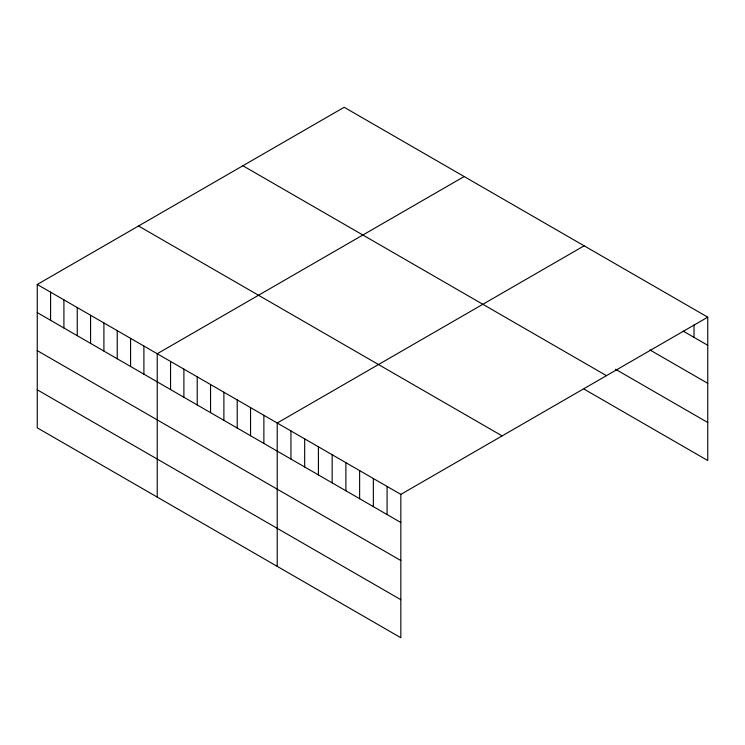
<?xml version="1.0" encoding="UTF-8"?>
<svg xmlns="http://www.w3.org/2000/svg" width="745" height="745" viewBox="0 0 745 745"><rect width="100%" height="100%" fill="white"/><g stroke="black" fill="none" stroke-linecap="round" stroke-linejoin="round"><path stroke-width="1.12" d="M37.25 284.469L400.829 494.382L400.829 637.729L37.25 427.826L37.25 284.469L344.171 107.271L707.75 317.174L707.75 460.531L584.136 389.16M464.154 176.537L157.232 353.735L157.232 497.092M584.136 245.813L277.214 423.011L277.214 566.358M400.829 494.382L707.75 317.174M683.221 331.143L707.75 345.298M649.864 349.908L707.75 383.33M615.528 369.259L707.75 422.508M242.889 165.744L606.467 375.657M138.533 225.996L502.111 435.899M37.25 312.593L400.829 522.496M37.25 350.616L400.829 560.529M37.25 389.793L400.829 599.706M694.014 324.997L694.014 337.373M387.093 486.448L387.093 514.572M373.357 478.523L373.357 506.637M359.621 470.589L359.621 498.712M345.885 462.654L345.885 490.778M332.149 454.729L332.149 482.853M318.413 446.795L318.413 474.919M304.677 438.87L304.677 466.994M290.95 430.936L290.95 459.06M263.879 415.31L263.879 443.433M250.553 407.617L250.553 435.741M237.217 399.916L237.217 428.04M223.891 392.224L223.891 420.348M210.556 384.522L210.556 412.646M197.22 376.83L197.22 404.954M183.894 369.129L183.894 397.253M170.558 361.437L170.558 389.56M143.897 346.043L143.897 374.167M130.571 338.342L130.571 366.466M117.235 330.65L117.235 358.773M103.909 322.948L103.909 351.072M90.573 315.256L90.573 343.38M77.247 307.555L77.247 335.678M63.912 299.863L63.912 327.986M50.586 292.161L50.586 320.285"/></g></svg>
